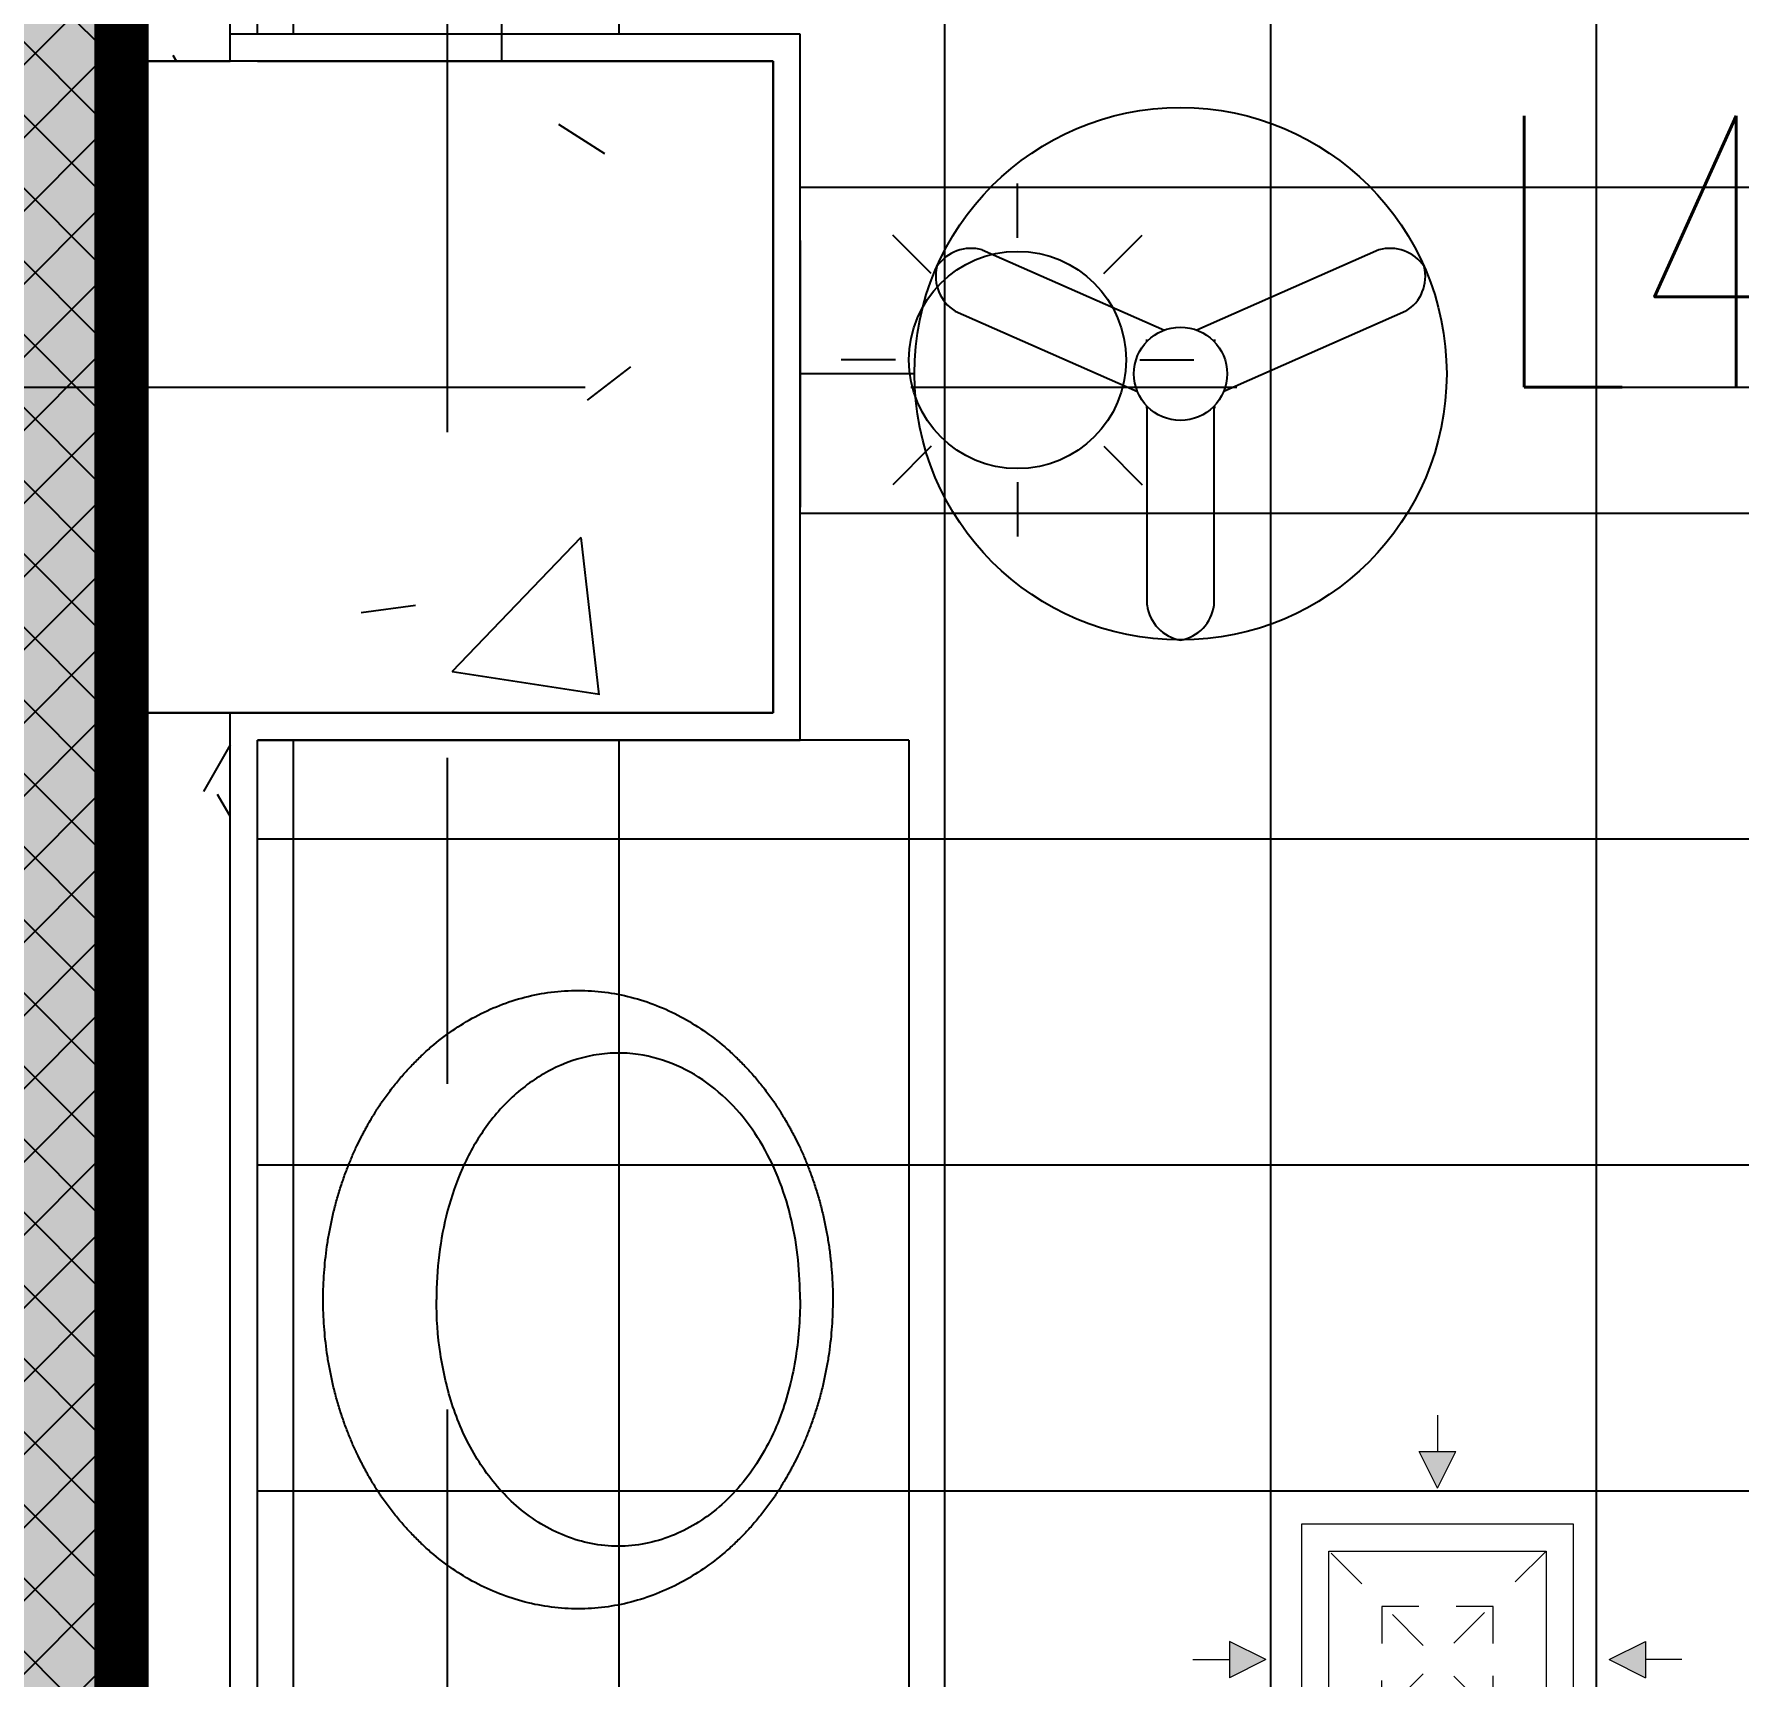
# Model space of a CAD drawing. Header units: millimetres. Extents: x -92759 to 184353, y -15225 to 86714.
# Drawn here: x -40714 to -39144, y 51154 to 52666 of the extents above; entities that cross this region are included whole.
import ezdxf

# ---------------------------------------------------------------- set-up
doc = ezdxf.new("R2010")
doc.units = ezdxf.units.MM
for name, pattern in [('Aligning Line', [3.2004, 1.6002, -1.6002]), ('HIDDEN', [0.375, 0.25, -0.125]), ('IDA - Grid Line', [2100, 1200, -300, 300, -300])]:
    doc.linetypes.add(name, pattern=pattern)
for name, color, linetype in [('0-1', 9, 'Continuous'), ('A-_DETA----_E-2', 9, 'Continuous'), ('A-_FLORPATT_H-1', 9, 'Continuous'), ('A-_WALL----_E', 8, 'Continuous'), ('A-_WALL----_H-1', 9, 'Continuous'), ('A-_WALLPRTN_E', 8, 'Continuous'), ('A-PATT-CONC', 8, 'Continuous'), ('E-_LITG _ CKT -DB', 1, 'HIDDEN'), ('E-legend', 1, 'Continuous'), ('HF', 7, 'Continuous'), ('M-ACMV_FCU', 5, 'Continuous'), ('S-_COLN----_E', 8, 'Continuous')]:
    doc.layers.add(name, color=color, linetype=linetype)
for name, color, linetype, true_color in [('A-_DETA----_E-6', 7, 'Continuous', 0x969696), ('A-_DETA----_ED-2', 1, 'Continuous', 0xff0000), ('E-_FIREALAM_E-1', 1, 'Continuous', 0xff0000), ('S-_ANOTGRID_E-1', 9, 'IDA - Grid Line', 0x808080)]:
    doc.layers.add(name, color=color, linetype=linetype, true_color=true_color)
doc.layers.add('HFI 9MM FPB', color=94, linetype='Continuous', lineweight=5)
doc.layers.add('M-ACMV_EAG', color=7, linetype='Continuous', lineweight=25, true_color=0x999900)
doc.styles.add('Simplex', font='simplex_.ttf', dxfattribs={"width": 0.7, "height": 450})

# ---------------------------------------------------------------- blocks, each defined once
blk = doc.blocks.new('IDA - Strobe Light - IDA - Strobe Light-8826107-BLK8_RHH_1ST STOREY PLAN')
at = {"layer": 'A-_DETA----_ED-2'}
for p, q in [((0, 312.5), (0, 362.5)), ((-79.5, 279.5), (-114.9, 314.9)), ((79.5, 279.5), (114.9, 314.9)), ((-112.5, 200), (-162.5, 200)), ((112.5, 200), (162.5, 200)), ((-79.5, 120.5), (-114.9, 85.1)), ((79.5, 120.5), (114.9, 85.1)), ((0, 87.5), (0, 37.5))]:
    blk.add_line(p, q, dxfattribs=at)
blk.add_circle((0, 200), 100, dxfattribs=at)
blk = doc.blocks.new('A$Cb2bf8f38')
at = {"layer": 'A-_FLORPATT_H-1'}
h = blk.add_hatch(dxfattribs=at)
h.set_pattern_fill('FP_5', color=256, style=0, pattern_type=2)
h.set_pattern_definition([(270, (4525, 18025), (300, 2e-14), []), (0, (4525, 18025), (0, 300), [])])
h.paths.add_polyline_path([(4825, 13225), (5782.3, 13225), (5782.3, 13228), (5785.5, 13228), (5787, 13263), (5787.6, 13262), (5789.6, 13264.1), (5790.2, 13264.5), (5788.2, 13268.3), (5787.4, 13269), (5789.5, 13274.2), (5791.4, 13275), (5796.2, 13277.6), (5796.5, 13278.9), (5796.2, 13282), (5793.2, 13283.4), (5798.3, 13285.4), (5800, 13283.4), (5801.6, 13278.9), (5810.9, 13285.4), (5817.3, 13288), (5818.3, 13286.9), (5825, 13289.5), (5825, 13290), (6058.2, 13290), (6064, 13339.2), (6074.6, 13341.1), (6227.5, 13342), (6331.4, 13340.8), (6336.4, 13338.1), (6338.2, 13332.5), (6341.8, 13290), (6860, 13290), (6860, 13491), (6656.6, 13492.6), (6652.1, 13492.3), (6650.6, 13491.9), (6634.6, 13492.6), (6629.8, 13490.8), (6628.4, 13491.9), (6619.8, 13490.8), (6365.3, 13492.6), (6332.7, 13501), (6313.9, 13508.8), (6291.4, 13521.5), (6274.5, 13534.2), (6258.7, 13549.2), (6244.5, 13566.4), (6232.4, 13585.2), (6222.8, 13604.9), (6215.8, 13625.2), (6212.1, 13640.8), (6209.8, 13653.7), (6209.1, 13684.3), (6212.1, 13710), (6218, 13732.9), (6225.4, 13751.9), (6235.9, 13771.7), (6248.5, 13789.8), (6263.2, 13806.3), (6277.8, 13819.3), (6294.5, 13831.3), (6313.9, 13842), (6332, 13849.5), (6354.7, 13856), (6378.9, 13859.6), (6467.2, 13859.8), (6643.3, 13858.2), (6643.3, 13857), (6670.1, 13858.5), (6860, 13859), (6861.5, 13950), (6862, 13950), (6862, 13957.7), (6862, 13959), (6866.6, 13964.3), (6883, 13985.4), (6885.6, 13985.5), (6887.1, 13986), (6892.3, 13988), (6893.3, 13986.9), (6900, 13989.5), (6900, 13990), (6947, 13990), (6947, 13992.7), (6950, 13992.7), (6950, 14018.2), (6942, 14018.2), (6942, 14034), (6892, 14034), (6892, 14050), (6098.3, 14051.6), (6091.5, 14054.6), (6087.7, 14059.6), (6087.3, 14062.2), (6089.6, 14070.2), (6089.6, 14071.5), (6089.2, 14073.4), (6093, 14077), (6096.9, 14078.9), (6102.8, 14079.8), (6148, 14080), (6892, 14080), (6892, 14096), (6942, 14096), (6942, 14111.8), (6950, 14111.8), (6950, 14125), (7175, 14125), (7175, 16075), (4825, 16075), (4825, 13351.6)])
h.paths.add_polyline_path([(5825, 13262), (5825, 13264.4), (5820.1, 13262.8)])
h.paths.add_polyline_path([(5835.6, 13225), (6049.3, 13225), (6052.8, 13228.5), (6055.4, 13260), (5825, 13260.5), (5825, 13262), (5819.3, 13260), (5814.5, 13254.4), (5814.5, 13250), (5815.1, 13228), (5817.7, 13228), (5817.7, 13225), (5825, 13225)])
h.paths.add_polyline_path([(6875, 13225), (6950, 13225), (6950, 13257.3), (6947, 13257.3), (6947, 13260), (6344.6, 13258.6), (6347.7, 13228), (6350.7, 13225), (6661.6, 13225)])
h.paths.add_polyline_path([(5813.2, 13259.6), (5814.6, 13260.5), (5813.2, 13260)])
h.paths.add_polyline_path([(5825, 13267.5), (5824.6, 13270.9), (5822.5, 13269)])
h.paths.add_polyline_path([(5788.2, 13274.2), (5789.6, 13280.7), (5790.2, 13277.4), (5788.6, 13274.9)])
h.paths.add_polyline_path([(5805.4, 13281.1), (5806.9, 13281.7), (5804.7, 13281.2)])
h.paths.add_polyline_path([(6888.7, 13288.7), (6947, 13290), (6947, 13292.7), (6950, 13292.7), (6950, 13491.2), (6890, 13490.6), (6888.7, 13288.7)])
h.paths.add_polyline_path([(6106.3, 13341), (6086.6, 13341.5), (6099, 13341.1)])
h.paths.add_polyline_path([(6950, 13491.2), (6950, 13491.7), (6938, 13491.7)])
h.paths.add_polyline_path([(6750, 13857.5), (6750, 13858.3), (6750, 13857.5)])
h.paths.add_polyline_path([(6900, 13962), (6900, 13964.4), (6895.1, 13962.8)])
h.paths.add_polyline_path([(6887.2, 13954.9), (6888, 13959.5), (6889.5, 13960.7), (6886.7, 13963.1), (6884.6, 13957.9), (6885.9, 13955.2), (6886.7, 13955)])
h.paths.add_polyline_path([(6888, 13950), (6886.6, 13953), (6887.2, 13950), (6888, 13950)])
h.paths.add_polyline_path([(6910.9, 13858.6), (6950, 13859.8), (6950, 13957.3), (6947, 13957.3), (6947, 13960), (6900, 13960.5), (6900, 13962), (6894.3, 13960), (6889.5, 13954.3), (6889.7, 13950), (6890, 13950), (6890.1, 13859), (6910.6, 13858.6)])
h.paths.add_polyline_path([(6879.3, 13950), (6882.5, 13950), (6880.5, 13953.3), (6878.9, 13950)])
h.paths.add_polyline_path([(6900, 13967.5), (6900, 13971.1), (6897.5, 13969)])
h.paths.add_polyline_path([(6881.9, 13980.8), (6880.7, 13982.1), (6881.6, 13980.9)])
h.paths.add_polyline_path([(6092.6, 14062.2), (6090.6, 14065), (6089.6, 14066.2), (6087.8, 14065), (6091.8, 14062.7)])
h.paths.add_polyline_path([(4675, 15025), (4675, 16075), (2425, 16075), (2425, 15025), (2550, 15025), (2550, 16025), (2600, 16025), (2600, 15025), (4329.4, 15025)])
h.paths.add_polyline_path([(4800, 16075), (4800, 16100), (4700, 16100), (4700, 16075)])
h.paths.add_polyline_path([(5884.2, 16225), (7175, 16225), (7175, 18475), (5375, 18475), (5375, 18625), (7175, 18625), (7175, 19475), (6975, 19475), (6975, 20125), (7175, 20125), (7175, 23125), (5375, 23125), (5375, 23275), (7175, 23275), (7175, 25225), (2425, 25225), (2425, 20125), (2925, 20125), (2925, 19475), (2425, 19475), (2425, 17725), (3750, 17725), (3750, 17575), (2425, 17575), (2425, 16402), (3461, 16402), (3461, 16357), (2425, 16357), (2425, 16225), (5400, 16225)])
at = {"layer": 'A-_WALL----_H-1'}
h = blk.add_hatch(dxfattribs=at)
h.set_pattern_fill('FP_1', color=256, style=0, pattern_type=2)
h.set_pattern_definition([(0, (-11870.95, 40538.29), (609.6, 152.4), [50.292, -406.908, 50.292, -406.908, -2438.4]), (0, (-11870.95, 40538.29), (609.6, 152.4), [-914.4, 50.292, -864.108, 50.292, -406.908, -1066.8]), (0, (-11870.95, 40538.29), (609.6, 152.4), [-2286, 50.292, -254.508, 50.292, -711.708]), (120, (-11642.35, 40614.49), (-436.7823, 451.7291), [50.292, -406.908, 50.292, -406.908, -2438.4]), (120, (-11642.35, 40614.49), (-436.7823, 451.7291), [-914.4, 50.292, -864.108, 50.292, -406.908, -1066.8]), (120, (-11642.35, 40614.49), (-436.7823, 451.7291), [-2286, 50.292, -254.508, 50.292, -711.708]), (240, (-11566.15, 40919.29), (-172.8177, -604.1291), [50.292, -406.908, 50.292, -406.908, -2438.4]), (240, (-11566.15, 40919.29), (-172.8177, -604.1291), [-914.4, 50.292, -864.108, 50.292, -406.908, -1066.8]), (240, (-11566.15, 40919.29), (-172.8177, -604.1291), [-2286, 50.292, -254.508, 50.292, -711.708])])
h.paths.add_polyline_path([(2300, 15000), (2400, 15000), (2400, 16325), (2300, 16325), (2300, 15025)])
h.paths.add_polyline_path([(2300, 17425), (2400, 17425), (2400, 19500), (2300, 19500), (2300, 18514.6)])
h.paths.add_polyline_path([(2400, 20100), (2400, 25250), (2300, 25250), (2300, 20100)])
at = {"layer": 'S-_COLN----_E'}
h = blk.add_hatch(dxfattribs=at)
h.set_pattern_fill('FP_4', color=256, style=0, pattern_type=2)
h.set_pattern_definition([(50, (-11870.95, 40538.3), (1093.104, -95.634), [114.3, -1257.3]), (355, (-11871, 40538.3), (-211.457, 1146.34), [91.44, -1005.84]), (100.451, (-11779.9, 40530.3), (881.656, 1050.7), [97.14, -1068.54]), (46.184, (-11871, 40843.1), (1626.475, -252.26), [171.45, -1885.95]), (96.636, (-11735.4, 40822), (1424.42, 1484.57), [145.71, -1602.81]), (351.184, (-11871, 40843.1), (1424.43, 1484.55), [137.16, -1508.76]), (21, (-11718.55, 40766.9), (909.686, -613.59), [114.3, -1257.3]), (326, (-11718.6, 40766.9), (370.81, 1105.13), [91.44, -1005.84]), (71.451, (-11642.7, 40715.8), (1280.503, 491.53), [97.14, -1068.54]), (37.5, (-11870.95, 40538.3), (18.5313, 507.33), [50.292, -943.356, 50.292, -970.788, -1009.65]), (37.5, (-11870.95, 40538.3), (18.5313, 507.33), [-2014.728, 50.292, -959.358]), (7.5, (-11870.95, 40538.3), (400.918, 601.084), [50.292, -531.876, 50.292, -920.496, -384.81]), (7.5, (-11870.95, 40538.3), (400.918, 601.084), [-1552.956, 50.292, -334.518]), (327.5, (-12210.8, 40538.3), (813.545, -34.374), [50.292, -330.708, 50.292, -1138.428, -1577.34]), (327.5, (-12210.8, 40538.3), (813.545, -34.374), [-1569.72, 50.292, -1527.048]), (317.5, (-12363.2, 40538.3), (888.775, 152.56), [50.292, -445.008, 50.292, -739.14, -1120.14]), (317.5, (-12363.2, 40538.3), (888.775, 152.56), [-1284.73, 50.29, -1069.85])])
h.paths.add_polyline_path([(2900, 19500), (2900, 20100), (2300, 20100), (2300, 19500), (2425, 19500)])
at = {"layer": 'A-_DETA----_E-2'}
for p, q in [((2650, 20100), (2650, 25100)), ((3025, 19475), (2425, 19475)), ((3025, 19475), (2425, 19475)), ((3025, 19475), (2425, 19475)), ((3025, 19475), (3025, 17725)), ((3025, 19475), (3025, 17725)), ((3025, 19475), (3025, 17725))]:
    blk.add_line(p, q, dxfattribs=at)
for points, knots in [([(2720.3, 18675.2), (2703.9, 18675.2), (2679.2, 18678.4), (2647.8, 18688.6), (2625.4, 18698.9), (2604.4, 18711.8), (2588.1, 18724.3), (2575.9, 18735.3), (2567.2, 18744), (2558.9, 18753.1), (2552.3, 18760.9), (2547.3, 18767.5), (2543.6, 18772.5), (2540.6, 18776.7), (2538.3, 18780), (2536.7, 18782.6), (2535.1, 18784.9), (2533.3, 18787.8), (2531.2, 18791.2), (2528.9, 18795), (2526.8, 18798.7), (2525, 18801.9), (2523, 18805.6), (2520.3, 18810.9), (2516.6, 18818.3), (2512.9, 18826.4), (2510.1, 18833.3), (2508, 18838.5), (2505.9, 18843.9), (2503.2, 18851.6), (2499.9, 18861.7), (2496.3, 18874.3), (2493.4, 18886.8), (2491, 18898.8), (2488.4, 18915), (2486.2, 18935.2), (2485.3, 18959.9), (2486.2, 18984.5), (2488.4, 19004.7), (2491, 19020.9), (2493.4, 19033), (2496.3, 19045.4), (2499.9, 19058), (2503.2, 19068.1), (2505.9, 19075.8), (2508, 19081.2), (2510.1, 19086.4), (2512.9, 19093.3), (2516.6, 19101.5), (2520.3, 19108.9), (2523, 19114.1), (2525, 19117.8), (2526.8, 19121), (2528.9, 19124.7), (2531.2, 19128.5), (2533.3, 19131.9), (2535.1, 19134.8), (2536.7, 19137.2), (2538.3, 19139.7), (2540.6, 19143), (2543.6, 19147.2), (2547.3, 19152.3), (2552.3, 19158.8), (2558.9, 19166.6), (2567.2, 19175.7), (2575.9, 19184.4), (2588.1, 19195.4), (2604.4, 19207.9), (2625.4, 19220.8), (2647.8, 19231.2), (2671.3, 19238.8), (2695.6, 19243.5), (2712.1, 19244.5), (2720.3, 19244.5)], [-1, -1, -1, -1, -0.925926, -0.888889, -0.851852, -0.814815, -0.777778, -0.759259, -0.740741, -0.722222, -0.703704, -0.694444, -0.685185, -0.675926, -0.671296, -0.666667, -0.662037, -0.657407, -0.648148, -0.638889, -0.634259, -0.62963, -0.625, -0.62037, -0.611111, -0.601852, -0.597222, -0.592593, -0.587963, -0.583333, -0.574074, -0.564815, -0.555556, -0.546296, -0.537037, -0.518519, -0.5, -0.481481, -0.462963, -0.453704, -0.444444, -0.435185, -0.425926, -0.416667, -0.412037, -0.407407, -0.402778, -0.398148, -0.388889, -0.37963, -0.375, -0.37037, -0.365741, -0.361111, -0.351852, -0.342593, -0.337963, -0.333333, -0.328704, -0.324074, -0.314815, -0.305556, -0.296296, -0.277778, -0.259259, -0.240741, -0.222222, -0.185185, -0.148148, -0.111111, -0.074074, -0.037037, 0, 0, 0, 0]), ([(2720.3, 18675.2), (2703.9, 18675.2), (2679.2, 18678.4), (2647.8, 18688.6), (2625.4, 18698.9), (2604.4, 18711.8), (2588.1, 18724.3), (2575.9, 18735.3), (2567.2, 18744), (2558.9, 18753.1), (2552.3, 18760.9), (2547.3, 18767.5), (2543.6, 18772.5), (2540.6, 18776.7), (2538.3, 18780), (2536.7, 18782.6), (2535.1, 18784.9), (2533.3, 18787.8), (2531.2, 18791.2), (2528.9, 18795), (2526.8, 18798.7), (2525, 18801.9), (2523, 18805.6), (2520.3, 18810.9), (2516.6, 18818.3), (2512.9, 18826.4), (2510.1, 18833.3), (2508, 18838.5), (2505.9, 18843.9), (2503.2, 18851.6), (2499.9, 18861.7), (2496.3, 18874.3), (2493.4, 18886.8), (2491, 18898.8), (2488.4, 18915), (2486.2, 18935.2), (2485.3, 18959.9), (2486.2, 18984.5), (2488.4, 19004.7), (2491, 19020.9), (2493.4, 19033), (2496.3, 19045.4), (2499.9, 19058), (2503.2, 19068.1), (2505.9, 19075.8), (2508, 19081.2), (2510.1, 19086.4), (2512.9, 19093.3), (2516.6, 19101.5), (2520.3, 19108.9), (2523, 19114.1), (2525, 19117.8), (2526.8, 19121), (2528.9, 19124.7), (2531.2, 19128.5), (2533.3, 19131.9), (2535.1, 19134.8), (2536.7, 19137.2), (2538.3, 19139.7), (2540.6, 19143), (2543.6, 19147.2), (2547.3, 19152.3), (2552.3, 19158.8), (2558.9, 19166.6), (2567.2, 19175.7), (2575.9, 19184.4), (2588.1, 19195.4), (2604.4, 19207.9), (2625.4, 19220.8), (2647.8, 19231.2), (2671.3, 19238.8), (2695.6, 19243.5), (2712.1, 19244.5), (2720.3, 19244.5)], [-1, -1, -1, -1, -0.925926, -0.888889, -0.851852, -0.814815, -0.777778, -0.759259, -0.740741, -0.722222, -0.703704, -0.694444, -0.685185, -0.675926, -0.671296, -0.666667, -0.662037, -0.657407, -0.648148, -0.638889, -0.634259, -0.62963, -0.625, -0.62037, -0.611111, -0.601852, -0.597222, -0.592593, -0.587963, -0.583333, -0.574074, -0.564815, -0.555556, -0.546296, -0.537037, -0.518519, -0.5, -0.481481, -0.462963, -0.453704, -0.444444, -0.435185, -0.425926, -0.416667, -0.412037, -0.407407, -0.402778, -0.398148, -0.388889, -0.37963, -0.375, -0.37037, -0.365741, -0.361111, -0.351852, -0.342593, -0.337963, -0.333333, -0.328704, -0.324074, -0.314815, -0.305556, -0.296296, -0.277778, -0.259259, -0.240741, -0.222222, -0.185185, -0.148148, -0.111111, -0.074074, -0.037037, 0, 0, 0, 0]), ([(2720.3, 18675.2), (2703.9, 18675.2), (2679.2, 18678.4), (2647.8, 18688.6), (2625.4, 18698.9), (2604.4, 18711.8), (2588.1, 18724.3), (2575.9, 18735.3), (2567.2, 18744), (2558.9, 18753.1), (2552.3, 18760.9), (2547.3, 18767.5), (2543.6, 18772.5), (2540.6, 18776.7), (2538.3, 18780), (2536.7, 18782.6), (2535.1, 18784.9), (2533.3, 18787.8), (2531.2, 18791.2), (2528.9, 18795), (2526.8, 18798.7), (2525, 18801.9), (2523, 18805.6), (2520.3, 18810.9), (2516.6, 18818.3), (2512.9, 18826.4), (2510.1, 18833.3), (2508, 18838.5), (2505.9, 18843.9), (2503.2, 18851.6), (2499.9, 18861.7), (2496.3, 18874.3), (2493.4, 18886.8), (2491, 18898.8), (2488.4, 18915), (2486.2, 18935.2), (2485.3, 18959.9), (2486.2, 18984.5), (2488.4, 19004.7), (2491, 19020.9), (2493.4, 19033), (2496.3, 19045.4), (2499.9, 19058), (2503.2, 19068.1), (2505.9, 19075.8), (2508, 19081.2), (2510.1, 19086.4), (2512.9, 19093.3), (2516.6, 19101.5), (2520.3, 19108.9), (2523, 19114.1), (2525, 19117.8), (2526.8, 19121), (2528.9, 19124.7), (2531.2, 19128.5), (2533.3, 19131.9), (2535.1, 19134.8), (2536.7, 19137.2), (2538.3, 19139.7), (2540.6, 19143), (2543.6, 19147.2), (2547.3, 19152.3), (2552.3, 19158.8), (2558.9, 19166.6), (2567.2, 19175.7), (2575.9, 19184.4), (2588.1, 19195.4), (2604.4, 19207.9), (2625.4, 19220.8), (2647.8, 19231.2), (2671.3, 19238.8), (2695.6, 19243.5), (2712.1, 19244.5), (2720.3, 19244.5)], [-1, -1, -1, -1, -0.925926, -0.888889, -0.851852, -0.814815, -0.777778, -0.759259, -0.740741, -0.722222, -0.703704, -0.694444, -0.685185, -0.675926, -0.671296, -0.666667, -0.662037, -0.657407, -0.648148, -0.638889, -0.634259, -0.62963, -0.625, -0.62037, -0.611111, -0.601852, -0.597222, -0.592593, -0.587963, -0.583333, -0.574074, -0.564815, -0.555556, -0.546296, -0.537037, -0.518519, -0.5, -0.481481, -0.462963, -0.453704, -0.444444, -0.435185, -0.425926, -0.416667, -0.412037, -0.407407, -0.402778, -0.398148, -0.388889, -0.37963, -0.375, -0.37037, -0.365741, -0.361111, -0.351852, -0.342593, -0.337963, -0.333333, -0.328704, -0.324074, -0.314815, -0.305556, -0.296296, -0.277778, -0.259259, -0.240741, -0.222222, -0.185185, -0.148148, -0.111111, -0.074074, -0.037037, 0, 0, 0, 0]), ([(2720.3, 19244.5), (2728.5, 19244.5), (2744.9, 19243.5), (2769.2, 19238.8), (2792.7, 19231.2), (2815.1, 19220.8), (2836.1, 19207.9), (2852.4, 19195.4), (2864.6, 19184.4), (2873.3, 19175.7), (2881.7, 19166.7), (2888.2, 19158.8), (2893.2, 19152.3), (2896.9, 19147.2), (2899.9, 19143), (2902.2, 19139.7), (2903.8, 19137.2), (2905.4, 19134.8), (2907.2, 19131.9), (2909.3, 19128.5), (2911.6, 19124.7), (2913.7, 19121), (2915.5, 19117.8), (2917.5, 19114.2), (2920.2, 19108.9), (2923.9, 19101.5), (2927.6, 19093.3), (2930.5, 19086.5), (2932.5, 19081.2), (2934.6, 19075.8), (2937.3, 19068.1), (2940.6, 19058), (2944.2, 19045.4), (2947.1, 19033), (2949.5, 19020.9), (2951.5, 19008.8), (2953, 18996.7), (2954.5, 18980.4), (2955.2, 18959.9), (2954.3, 18935.2), (2952.2, 18915), (2949.5, 18898.8), (2947.5, 18888.8), (2945.7, 18880.6), (2943.6, 18872.2), (2940.6, 18861.7), (2937.3, 18851.6), (2934.6, 18843.9), (2932.5, 18838.5), (2930.5, 18833.3), (2927.6, 18826.4), (2923.9, 18818.3), (2920.2, 18810.9), (2917.5, 18805.6), (2915.5, 18801.9), (2913.7, 18798.7), (2911.6, 18795), (2909.3, 18791.2), (2907.2, 18787.8), (2905.4, 18784.9), (2903.8, 18782.6), (2902.2, 18780), (2899.9, 18776.7), (2896.9, 18772.5), (2893.2, 18767.5), (2888.2, 18760.9), (2881.7, 18753.1), (2873.4, 18744), (2864.6, 18735.3), (2852.4, 18724.3), (2836.1, 18711.8), (2815.1, 18698.9), (2792.7, 18688.6), (2769.2, 18680.9), (2744.9, 18676.2), (2728.5, 18675.2), (2720.3, 18675.2)], [-1, -1, -1, -1, -0.962963, -0.925926, -0.888889, -0.851852, -0.814815, -0.777778, -0.759259, -0.740741, -0.722222, -0.703704, -0.694444, -0.685185, -0.675926, -0.671296, -0.666667, -0.662037, -0.657407, -0.648148, -0.638889, -0.634259, -0.62963, -0.625, -0.62037, -0.611111, -0.601852, -0.597222, -0.592593, -0.587963, -0.583333, -0.574074, -0.564815, -0.555556, -0.546296, -0.537037, -0.527778, -0.518519, -0.5, -0.481481, -0.462963, -0.453704, -0.444444, -0.439815, -0.435185, -0.425926, -0.416667, -0.412037, -0.407407, -0.402778, -0.398148, -0.388889, -0.37963, -0.375, -0.37037, -0.365741, -0.361111, -0.351852, -0.342593, -0.337963, -0.333333, -0.328704, -0.324074, -0.314815, -0.305556, -0.296296, -0.277778, -0.259259, -0.240741, -0.222222, -0.185185, -0.148148, -0.111111, -0.074074, -0.037037, 0, 0, 0, 0]), ([(2720.3, 19244.5), (2728.5, 19244.5), (2744.9, 19243.5), (2769.2, 19238.8), (2792.7, 19231.2), (2815.1, 19220.8), (2836.1, 19207.9), (2852.4, 19195.4), (2864.6, 19184.4), (2873.3, 19175.7), (2881.7, 19166.7), (2888.2, 19158.8), (2893.2, 19152.3), (2896.9, 19147.2), (2899.9, 19143), (2902.2, 19139.7), (2903.8, 19137.2), (2905.4, 19134.8), (2907.2, 19131.9), (2909.3, 19128.5), (2911.6, 19124.7), (2913.7, 19121), (2915.5, 19117.8), (2917.5, 19114.2), (2920.2, 19108.9), (2923.9, 19101.5), (2927.6, 19093.3), (2930.5, 19086.5), (2932.5, 19081.2), (2934.6, 19075.8), (2937.3, 19068.1), (2940.6, 19058), (2944.2, 19045.4), (2947.1, 19033), (2949.5, 19020.9), (2951.5, 19008.8), (2953, 18996.7), (2954.5, 18980.4), (2955.2, 18959.9), (2954.3, 18935.2), (2952.2, 18915), (2949.5, 18898.8), (2947.5, 18888.8), (2945.7, 18880.6), (2943.6, 18872.2), (2940.6, 18861.7), (2937.3, 18851.6), (2934.6, 18843.9), (2932.5, 18838.5), (2930.5, 18833.3), (2927.6, 18826.4), (2923.9, 18818.3), (2920.2, 18810.9), (2917.5, 18805.6), (2915.5, 18801.9), (2913.7, 18798.7), (2911.6, 18795), (2909.3, 18791.2), (2907.2, 18787.8), (2905.4, 18784.9), (2903.8, 18782.6), (2902.2, 18780), (2899.9, 18776.7), (2896.9, 18772.5), (2893.2, 18767.5), (2888.2, 18760.9), (2881.7, 18753.1), (2873.4, 18744), (2864.6, 18735.3), (2852.4, 18724.3), (2836.1, 18711.8), (2815.1, 18698.9), (2792.7, 18688.6), (2769.2, 18680.9), (2744.9, 18676.2), (2728.5, 18675.2), (2720.3, 18675.2)], [-1, -1, -1, -1, -0.962963, -0.925926, -0.888889, -0.851852, -0.814815, -0.777778, -0.759259, -0.740741, -0.722222, -0.703704, -0.694444, -0.685185, -0.675926, -0.671296, -0.666667, -0.662037, -0.657407, -0.648148, -0.638889, -0.634259, -0.62963, -0.625, -0.62037, -0.611111, -0.601852, -0.597222, -0.592593, -0.587963, -0.583333, -0.574074, -0.564815, -0.555556, -0.546296, -0.537037, -0.527778, -0.518519, -0.5, -0.481481, -0.462963, -0.453704, -0.444444, -0.439815, -0.435185, -0.425926, -0.416667, -0.412037, -0.407407, -0.402778, -0.398148, -0.388889, -0.37963, -0.375, -0.37037, -0.365741, -0.361111, -0.351852, -0.342593, -0.337963, -0.333333, -0.328704, -0.324074, -0.314815, -0.305556, -0.296296, -0.277778, -0.259259, -0.240741, -0.222222, -0.185185, -0.148148, -0.111111, -0.074074, -0.037037, 0, 0, 0, 0]), ([(2720.3, 19244.5), (2728.5, 19244.5), (2744.9, 19243.5), (2769.2, 19238.8), (2792.7, 19231.2), (2815.1, 19220.8), (2836.1, 19207.9), (2852.4, 19195.4), (2864.6, 19184.4), (2873.3, 19175.7), (2881.7, 19166.7), (2888.2, 19158.8), (2893.2, 19152.3), (2896.9, 19147.2), (2899.9, 19143), (2902.2, 19139.7), (2903.8, 19137.2), (2905.4, 19134.8), (2907.2, 19131.9), (2909.3, 19128.5), (2911.6, 19124.7), (2913.7, 19121), (2915.5, 19117.8), (2917.5, 19114.2), (2920.2, 19108.9), (2923.9, 19101.5), (2927.6, 19093.3), (2930.5, 19086.5), (2932.5, 19081.2), (2934.6, 19075.8), (2937.3, 19068.1), (2940.6, 19058), (2944.2, 19045.4), (2947.1, 19033), (2949.5, 19020.9), (2951.5, 19008.8), (2953, 18996.7), (2954.5, 18980.4), (2955.2, 18959.9), (2954.3, 18935.2), (2952.2, 18915), (2949.5, 18898.8), (2947.5, 18888.8), (2945.7, 18880.6), (2943.6, 18872.2), (2940.6, 18861.7), (2937.3, 18851.6), (2934.6, 18843.9), (2932.5, 18838.5), (2930.5, 18833.3), (2927.6, 18826.4), (2923.9, 18818.3), (2920.2, 18810.9), (2917.5, 18805.6), (2915.5, 18801.9), (2913.7, 18798.7), (2911.6, 18795), (2909.3, 18791.2), (2907.2, 18787.8), (2905.4, 18784.9), (2903.8, 18782.6), (2902.2, 18780), (2899.9, 18776.7), (2896.9, 18772.5), (2893.2, 18767.5), (2888.2, 18760.9), (2881.7, 18753.1), (2873.4, 18744), (2864.6, 18735.3), (2852.4, 18724.3), (2836.1, 18711.8), (2815.1, 18698.9), (2792.7, 18688.6), (2769.2, 18680.9), (2744.9, 18676.2), (2728.5, 18675.2), (2720.3, 18675.2)], [-1, -1, -1, -1, -0.962963, -0.925926, -0.888889, -0.851852, -0.814815, -0.777778, -0.759259, -0.740741, -0.722222, -0.703704, -0.694444, -0.685185, -0.675926, -0.671296, -0.666667, -0.662037, -0.657407, -0.648148, -0.638889, -0.634259, -0.62963, -0.625, -0.62037, -0.611111, -0.601852, -0.597222, -0.592593, -0.587963, -0.583333, -0.574074, -0.564815, -0.555556, -0.546296, -0.537037, -0.527778, -0.518519, -0.5, -0.481481, -0.462963, -0.453704, -0.444444, -0.439815, -0.435185, -0.425926, -0.416667, -0.412037, -0.407407, -0.402778, -0.398148, -0.388889, -0.37963, -0.375, -0.37037, -0.365741, -0.361111, -0.351852, -0.342593, -0.337963, -0.333333, -0.328704, -0.324074, -0.314815, -0.305556, -0.296296, -0.277778, -0.259259, -0.240741, -0.222222, -0.185185, -0.148148, -0.111111, -0.074074, -0.037037, 0, 0, 0, 0]), ([(2924.8, 18959.9), (2924.8, 18972.1), (2923.6, 18996.7), (2917.6, 19033.1), (2907.1, 19068.5), (2891.4, 19101.9), (2870.2, 19132.2), (2843.5, 19157.8), (2811.7, 19176.9), (2781.2, 19185.8), (2755.1, 19187.5), (2727.5, 19184.7), (2694.6, 19173.2), (2660.4, 19149.2), (2633, 19117.7), (2612.8, 19081.4), (2599.2, 19042.1), (2591.6, 19001.3), (2589.9, 18973.7), (2589.9, 18959.9)], [0, 0, 0, 0, 0.058824, 0.117647, 0.176471, 0.235294, 0.294118, 0.352941, 0.411765, 0.470588, 0.503676, 0.536765, 0.602941, 0.669118, 0.735294, 0.801471, 0.867647, 0.933824, 1, 1, 1, 1]), ([(2924.8, 18959.9), (2924.8, 18972.1), (2923.6, 18996.7), (2917.6, 19033.1), (2907.1, 19068.5), (2891.4, 19101.9), (2870.2, 19132.2), (2843.5, 19157.8), (2811.7, 19176.9), (2781.2, 19185.8), (2755.1, 19187.5), (2727.5, 19184.7), (2694.6, 19173.2), (2660.4, 19149.2), (2633, 19117.7), (2612.8, 19081.4), (2599.2, 19042.1), (2591.6, 19001.3), (2589.9, 18973.7), (2589.9, 18959.9)], [0, 0, 0, 0, 0.058824, 0.117647, 0.176471, 0.235294, 0.294118, 0.352941, 0.411765, 0.470588, 0.503676, 0.536765, 0.602941, 0.669118, 0.735294, 0.801471, 0.867647, 0.933824, 1, 1, 1, 1]), ([(2924.8, 18959.9), (2924.8, 18972.1), (2923.6, 18996.7), (2917.6, 19033.1), (2907.1, 19068.5), (2891.4, 19101.9), (2870.2, 19132.2), (2843.5, 19157.8), (2811.7, 19176.9), (2781.2, 19185.8), (2755.1, 19187.5), (2727.5, 19184.7), (2694.6, 19173.2), (2660.4, 19149.2), (2633, 19117.7), (2612.8, 19081.4), (2599.2, 19042.1), (2591.6, 19001.3), (2589.9, 18973.7), (2589.9, 18959.9)], [0, 0, 0, 0, 0.058824, 0.117647, 0.176471, 0.235294, 0.294118, 0.352941, 0.411765, 0.470588, 0.503676, 0.536765, 0.602941, 0.669118, 0.735294, 0.801471, 0.867647, 0.933824, 1, 1, 1, 1]), ([(2924.8, 18959.9), (2924.8, 18941.1), (2921.9, 18903.5), (2907.5, 18848.8), (2880.9, 18798.6), (2842.6, 18759.2), (2802.9, 18739.1), (2770, 18732.6), (2744.8, 18732.6), (2720.1, 18737.5), (2689, 18749.9), (2654.9, 18774.8), (2624.1, 18814.8), (2603.6, 18860.8), (2592.3, 18909.8), (2589.9, 18943.2), (2589.9, 18959.9)], [-1, -1, -1, -1, -0.91, -0.82, -0.73, -0.64, -0.56, -0.52, -0.48, -0.44, -0.4, -0.32, -0.24, -0.16, -0.08, 0, 0, 0, 0]), ([(2924.8, 18959.9), (2924.8, 18941.1), (2921.9, 18903.5), (2907.5, 18848.8), (2880.9, 18798.6), (2842.6, 18759.2), (2802.9, 18739.1), (2770, 18732.6), (2744.8, 18732.6), (2720.1, 18737.5), (2689, 18749.9), (2654.9, 18774.8), (2624.1, 18814.8), (2603.6, 18860.8), (2592.3, 18909.8), (2589.9, 18943.2), (2589.9, 18959.9)], [-1, -1, -1, -1, -0.91, -0.82, -0.73, -0.64, -0.56, -0.52, -0.48, -0.44, -0.4, -0.32, -0.24, -0.16, -0.08, 0, 0, 0, 0]), ([(2924.8, 18959.9), (2924.8, 18941.1), (2921.9, 18903.5), (2907.5, 18848.8), (2880.9, 18798.6), (2842.6, 18759.2), (2802.9, 18739.1), (2770, 18732.6), (2744.8, 18732.6), (2720.1, 18737.5), (2689, 18749.9), (2654.9, 18774.8), (2624.1, 18814.8), (2603.6, 18860.8), (2592.3, 18909.8), (2589.9, 18943.2), (2589.9, 18959.9)], [-1, -1, -1, -1, -0.91, -0.82, -0.73, -0.64, -0.56, -0.52, -0.48, -0.44, -0.4, -0.32, -0.24, -0.16, -0.08, 0, 0, 0, 0])]:
    blk.add_open_spline(points, degree=3, knots=knots, dxfattribs=at)
at = {"layer": 'A-_DETA----_E-6'}
for q in [(2425, 19475), (3025, 17725)]:
    blk.add_line((3025, 19475), q, dxfattribs=at)
for points, knots in [([(2720.3, 18675.2), (2703.9, 18675.2), (2679.2, 18678.4), (2647.8, 18688.6), (2625.4, 18698.9), (2604.4, 18711.8), (2588.1, 18724.3), (2575.9, 18735.3), (2567.2, 18744), (2558.9, 18753.1), (2552.3, 18760.9), (2547.3, 18767.5), (2543.6, 18772.5), (2540.6, 18776.7), (2538.3, 18780), (2536.7, 18782.6), (2535.1, 18784.9), (2533.3, 18787.8), (2531.2, 18791.2), (2528.9, 18795), (2526.8, 18798.7), (2525, 18801.9), (2523, 18805.6), (2520.3, 18810.9), (2516.6, 18818.3), (2512.9, 18826.4), (2510.1, 18833.3), (2508, 18838.5), (2505.9, 18843.9), (2503.2, 18851.6), (2499.9, 18861.7), (2496.3, 18874.3), (2493.4, 18886.8), (2491, 18898.8), (2488.4, 18915), (2486.2, 18935.2), (2485.3, 18959.9), (2486.2, 18984.5), (2488.4, 19004.7), (2491, 19020.9), (2493.4, 19033), (2496.3, 19045.4), (2499.9, 19058), (2503.2, 19068.1), (2505.9, 19075.8), (2508, 19081.2), (2510.1, 19086.4), (2512.9, 19093.3), (2516.6, 19101.5), (2520.3, 19108.9), (2523, 19114.1), (2525, 19117.8), (2526.8, 19121), (2528.9, 19124.7), (2531.2, 19128.5), (2533.3, 19131.9), (2535.1, 19134.8), (2536.7, 19137.2), (2538.3, 19139.7), (2540.6, 19143), (2543.6, 19147.2), (2547.3, 19152.3), (2552.3, 19158.8), (2558.9, 19166.6), (2567.2, 19175.7), (2575.9, 19184.4), (2588.1, 19195.4), (2604.4, 19207.9), (2625.4, 19220.8), (2647.8, 19231.2), (2671.3, 19238.8), (2695.6, 19243.5), (2712.1, 19244.5), (2720.3, 19244.5)], [-1, -1, -1, -1, -0.925926, -0.888889, -0.851852, -0.814815, -0.777778, -0.759259, -0.740741, -0.722222, -0.703704, -0.694444, -0.685185, -0.675926, -0.671296, -0.666667, -0.662037, -0.657407, -0.648148, -0.638889, -0.634259, -0.62963, -0.625, -0.62037, -0.611111, -0.601852, -0.597222, -0.592593, -0.587963, -0.583333, -0.574074, -0.564815, -0.555556, -0.546296, -0.537037, -0.518519, -0.5, -0.481481, -0.462963, -0.453704, -0.444444, -0.435185, -0.425926, -0.416667, -0.412037, -0.407407, -0.402778, -0.398148, -0.388889, -0.37963, -0.375, -0.37037, -0.365741, -0.361111, -0.351852, -0.342593, -0.337963, -0.333333, -0.328704, -0.324074, -0.314815, -0.305556, -0.296296, -0.277778, -0.259259, -0.240741, -0.222222, -0.185185, -0.148148, -0.111111, -0.074074, -0.037037, 0, 0, 0, 0]), ([(2720.3, 19244.5), (2728.5, 19244.5), (2744.9, 19243.5), (2769.2, 19238.8), (2792.7, 19231.2), (2815.1, 19220.8), (2836.1, 19207.9), (2852.4, 19195.4), (2864.6, 19184.4), (2873.3, 19175.7), (2881.7, 19166.7), (2888.2, 19158.8), (2893.2, 19152.3), (2896.9, 19147.2), (2899.9, 19143), (2902.2, 19139.7), (2903.8, 19137.2), (2905.4, 19134.8), (2907.2, 19131.9), (2909.3, 19128.5), (2911.6, 19124.7), (2913.7, 19121), (2915.5, 19117.8), (2917.5, 19114.2), (2920.2, 19108.9), (2923.9, 19101.5), (2927.6, 19093.3), (2930.5, 19086.5), (2932.5, 19081.2), (2934.6, 19075.8), (2937.3, 19068.1), (2940.6, 19058), (2944.2, 19045.4), (2947.1, 19033), (2949.5, 19020.9), (2951.5, 19008.8), (2953, 18996.7), (2954.5, 18980.4), (2955.2, 18959.9), (2954.3, 18935.2), (2952.2, 18915), (2949.5, 18898.8), (2947.5, 18888.8), (2945.7, 18880.6), (2943.6, 18872.2), (2940.6, 18861.7), (2937.3, 18851.6), (2934.6, 18843.9), (2932.5, 18838.5), (2930.5, 18833.3), (2927.6, 18826.4), (2923.9, 18818.3), (2920.2, 18810.9), (2917.5, 18805.6), (2915.5, 18801.9), (2913.7, 18798.7), (2911.6, 18795), (2909.3, 18791.2), (2907.2, 18787.8), (2905.4, 18784.9), (2903.8, 18782.6), (2902.2, 18780), (2899.9, 18776.7), (2896.9, 18772.5), (2893.2, 18767.5), (2888.2, 18760.9), (2881.7, 18753.1), (2873.4, 18744), (2864.6, 18735.3), (2852.4, 18724.3), (2836.1, 18711.8), (2815.1, 18698.9), (2792.7, 18688.6), (2769.2, 18680.9), (2744.9, 18676.2), (2728.5, 18675.2), (2720.3, 18675.2)], [-1, -1, -1, -1, -0.962963, -0.925926, -0.888889, -0.851852, -0.814815, -0.777778, -0.759259, -0.740741, -0.722222, -0.703704, -0.694444, -0.685185, -0.675926, -0.671296, -0.666667, -0.662037, -0.657407, -0.648148, -0.638889, -0.634259, -0.62963, -0.625, -0.62037, -0.611111, -0.601852, -0.597222, -0.592593, -0.587963, -0.583333, -0.574074, -0.564815, -0.555556, -0.546296, -0.537037, -0.527778, -0.518519, -0.5, -0.481481, -0.462963, -0.453704, -0.444444, -0.439815, -0.435185, -0.425926, -0.416667, -0.412037, -0.407407, -0.402778, -0.398148, -0.388889, -0.37963, -0.375, -0.37037, -0.365741, -0.361111, -0.351852, -0.342593, -0.337963, -0.333333, -0.328704, -0.324074, -0.314815, -0.305556, -0.296296, -0.277778, -0.259259, -0.240741, -0.222222, -0.185185, -0.148148, -0.111111, -0.074074, -0.037037, 0, 0, 0, 0]), ([(2924.8, 18959.9), (2924.8, 18972.1), (2923.6, 18996.7), (2917.6, 19033.1), (2907.1, 19068.5), (2891.4, 19101.9), (2870.2, 19132.2), (2843.5, 19157.8), (2811.7, 19176.9), (2781.2, 19185.8), (2755.1, 19187.5), (2727.5, 19184.7), (2694.6, 19173.2), (2660.4, 19149.2), (2633, 19117.7), (2612.8, 19081.4), (2599.2, 19042.1), (2591.6, 19001.3), (2589.9, 18973.7), (2589.9, 18959.9)], [0, 0, 0, 0, 0.058824, 0.117647, 0.176471, 0.235294, 0.294118, 0.352941, 0.411765, 0.470588, 0.503676, 0.536765, 0.602941, 0.669118, 0.735294, 0.801471, 0.867647, 0.933824, 1, 1, 1, 1]), ([(2924.8, 18959.9), (2924.8, 18941.1), (2921.9, 18903.5), (2907.5, 18848.8), (2880.9, 18798.6), (2842.6, 18759.2), (2802.9, 18739.1), (2770, 18732.6), (2744.8, 18732.6), (2720.1, 18737.5), (2689, 18749.9), (2654.9, 18774.8), (2624.1, 18814.8), (2603.6, 18860.8), (2592.3, 18909.8), (2589.9, 18943.2), (2589.9, 18959.9)], [-1, -1, -1, -1, -0.91, -0.82, -0.73, -0.64, -0.56, -0.52, -0.48, -0.44, -0.4, -0.32, -0.24, -0.16, -0.08, 0, 0, 0, 0])]:
    blk.add_open_spline(points, degree=3, knots=knots, dxfattribs=at)
at = {"layer": 'A-_WALL----_E'}
for p, q in [((2400, 20100), (2400, 25250)), ((2425, 20125), (2400, 20125)), ((2400, 17700), (2400, 19500)), ((2425, 19500), (2400, 19500))]:
    blk.add_line(p, q, dxfattribs=at)
at = {"layer": 'A-_WALLPRTN_E'}
for p, q in [((2300, 25400), (2300, 20100)), ((2425, 20125), (2425, 25225)), ((2925, 20125), (2425, 20125)), ((2925, 19475), (2925, 20125)), ((2300, 20100), (2400, 20100)), ((2425, 20100), (2900, 20100)), ((2900, 20100), (2900, 19500)), ((2300, 19500), (2300, 17425)), ((2400, 19500), (2300, 19500)), ((2900, 19500), (2425, 19500)), ((2425, 17725), (2425, 19475)), ((2425, 19475), (2925, 19475))]:
    blk.add_line(p, q, dxfattribs=at)
at = {"layer": 'S-_ANOTGRID_E-1'}
for p, q in [((2600, -20141.4), (2600, 53272.8)), ((-38373.1, 19800), (13584.7, 19800))]:
    blk.add_line(p, q, dxfattribs=at)
at = {"layer": 'S-_COLN----_E'}
for p, q in [((2400, 20100), (2300, 20100)), ((2300, 20100), (2300, 19500)), ((2425, 20100), (2400, 20100)), ((2900, 20100), (2425, 20100)), ((2900, 19500), (2900, 20100)), ((2300, 19500), (2400, 19500)), ((2400, 19500), (2425, 19500)), ((2425, 19500), (2900, 19500))]:
    blk.add_line(p, q, dxfattribs=at)
at = {"layer": 'E-_FIREALAM_E-1', "rotation": 269.9999999999972}
blk.add_blockref('IDA - Strobe Light - IDA - Strobe Light-8826107-BLK8_RHH_1ST STOREY PLAN', (2925, 19825), dxfattribs=at)
blk = doc.blocks.new('RCP_B8L1')
at = {"layer": 'A-PATT-CONC'}
h = blk.add_hatch(dxfattribs=at)
h.set_pattern_fill('ANSI37', color=256, scale=15)
h.set_pattern_definition([(45, (-200000, 500000), (-33.67596, 33.67596), []), (135, (-200000, 500000), (-33.67596, -33.67596), [])])
h.paths.add_polyline_path([(14020.95033, 474361.70958), (14170.95033, 474361.70958), (14170.95033, 485911.70958), (14020.95033, 485911.70958)])
at = {"layer": 'HFI 9MM FPB'}
h = blk.add_hatch(dxfattribs=at)
h.set_pattern_fill('ANSI33', color=256, scale=50)
h.paths.add_polyline_path([(3420.95034, 503711.71507), (3420.95034, 499961.70958), (14170.95033, 499961.70958), (14170.95033, 498786.70958), (14170.95033, 496961.70958), (14620.95033, 496961.70958), (14620.95033, 495861.70958), (14170.95033, 495861.70958), (14170.95033, 487961.70958), (14770.95033, 487961.70958), (14770.95033, 488411.70958), (17420.95033, 488411.70958), (17420.95033, 489484.4), (17420.95033, 489561.70958), (19070.95033, 489561.70958), (19070.95033, 488561.70958), (18870.95033, 488561.70958), (18870.95033, 487961.70958), (19070.95033, 487961.70958), (19070.95033, 485386.70958), (15770.95033, 485386.70958), (15770.95033, 486036.70958), (14170.95033, 486036.70958), (14170.95033, 474361.70958), (16695.95033, 474361.70958), (16695.95033, 472561.70958), (14827.95033, 472561.70958), (14827.95033, 472661.70958), (14170.95033, 472661.70958), (14170.95033, 456911.7134), (11460.95032, 456911.7134), (11460.95032, 457661.70958), (7770.95034, 457661.70958), (7770.95034, 457211.70958), (3170.94439, 457211.70958), (3170.94439, 464761.70958), (-2529.04966, 464761.70958), (-2529.04966, 475336.70958), (5770.95034, 475336.70958), (5770.95034, 465361.70958), (12071.95033, 465361.70958), (12071.95033, 486011.70958), (3321.95033, 486011.70958), (3321.95033, 497561.70958), (-2879.04966, 497561.70958), (-2879.04966, 499961.70958), (1920.95034, 499961.70958), (1920.95034, 503711.71507), (2120.95034, 503711.71507)])
h.paths.add_polyline_path([(13420.95033, 497861.70958), (13420.95033, 457661.70958), (12820.95033, 457661.70958), (12820.95033, 497861.70958), (-2178.96619, 497861.70958), (-2178.96619, 499661.70958), (13420.95033, 499661.70958)], flags=16)
h.paths.add_polyline_path([(12070.95033, 496961.70958), (3671.95033, 496961.70959), (3671.95033, 486161.70959), (12070.95033, 486161.70958)], flags=16)
h.paths.add_polyline_path([(15120.95033, 488099.20958), (15120.95033, 486299.20958), (16320.95033, 486299.20958), (16320.95033, 485699.20958), (18720.95033, 485699.20958), (18720.95033, 488099.20958)], flags=16)
h.paths.add_polyline_path([(8070.95034, 463261.70958), (11870.95034, 463261.70958), (11870.95034, 459461.70958), (8070.95034, 459461.70958)], flags=0)
h.paths.add_polyline_path([(7920.95034, 463411.70958), (12020.95034, 463411.70958), (12020.95034, 459311.70958), (7920.95034, 459311.70958)], flags=16)
h.paths.add_polyline_path([(-1979.04966, 474849.20967), (5220.95034, 474849.20967), (5220.95034, 465249.22398), (-1979.04966, 465249.22398)], flags=16)
h.paths.add_polyline_path([(-2529.04966, 467793.20229), (-2529.04966, 464761.70958), (3170.94439, 464761.70958), (3170.94439, 457211.70958), (7770.95034, 457211.70958), (7770.95034, 457661.70958), (11460.95032, 457661.70958), (11460.95032, 456911.7134), (14170.95033, 456911.7134), (14170.95033, 472661.70958), (14020.95033, 472661.70958), (14020.95033, 457061.70958), (11610.95032, 457061.70958), (11610.95032, 457811.70958), (7620.95034, 457811.70958), (7620.95034, 457361.70958), (3320.94439, 457361.70958), (3320.94439, 464911.70958), (-2379.04966, 464911.70958), (-2379.04966, 467793.20229), (-2379.04966, 475186.70967), (5620.95034, 475186.70967), (5620.95034, 465211.72398), (12220.95033, 465211.72398), (12220.95033, 486011.70958), (12070.95033, 486011.70958), (12070.95033, 465361.72398), (5770.95034, 465361.72398), (5770.95034, 475336.70967), (-2529.04966, 475336.70967)], flags=16)
at = {"layer": 'HF'}
blk.add_lwpolyline([(14170.95033, 495861.70958), (14170.95033, 487961.70958), (14770.95033, 487961.70958), (14770.95033, 488411.70958), (17420.95033, 488411.70958), (17420.95033, 489484.4), (17420.95033, 489561.70958), (19070.95033, 489561.70958), (19070.95033, 488561.70958), (18870.95033, 488561.70958), (18870.95033, 487961.70958), (19070.95033, 487961.70958), (19070.95033, 485386.70958), (15770.95033, 485386.70958), (15770.95033, 486036.70958), (14170.95033, 486036.70958), (14170.95033, 474361.70958), (16695.95033, 474361.70958), (16695.95033, 472561.70958), (14827.95033, 472561.70958), (14827.95033, 472661.70958), (14170.95033, 472661.70958), (14170.95033, 456911.7134)], dxfattribs=at)
blk.add_lwpolyline([(14020.95033, 474361.70958), (14170.95033, 474361.70958), (14170.95033, 485911.70958), (14020.95033, 485911.70958)], close=True, dxfattribs=at)
blk = doc.blocks.new('wall fan - 400mm')
at = {"layer": 'E-legend', "lineweight": 25}
for p, q in [((-440433.1, 372260.2), (-440359.3, 372092.5)), ((-440489.5, 372235.3), (-440415.7, 372067.6)), ((-440162.4, 372083.6), (-440345.6, 372083.6)), ((-440489.5, 371870.1), (-440415.7, 372037.9)), ((-440162.4, 372021.9), (-440345.6, 372021.9)), ((-440433.1, 371845.3), (-440359.3, 372013)), ((-440375.5, 371807.6), (-440375.5, 371702.6)), ((-440498.3, 371702.6), (-440252.6, 371702.6))]:
    blk.add_line(p, q, dxfattribs=at)
for radius in [245.1, 42.9]:
    blk.add_circle((-440375.5, 372052.7), radius, dxfattribs=at)
for centre, start, end in [((-440453.5, 372245.8), 123.5639, 196.2142), ((-440465.2, 372240.7), 31.3114, 103.9618), ((-440369.1, 372089.7), 187.5486, 190.5247), ((-440338.5, 372046.4), 97.5486, 100.5247), ((-440381.9, 372089.7), 349.4753, 352.4514), ((-440167.3, 372046.4), 9.8011, 82.4514), ((-440167.3, 372059.1), 277.5486, 350.1989), ((-440369.1, 372015.7), 169.4753, 172.4514), ((-440338.5, 372059.1), 259.4753, 262.4514), ((-440381.9, 372015.7), 7.5486, 10.5247), ((-440453.5, 371859.7), 163.7858, 236.4361), ((-440465.2, 371864.8), 256.0382, 328.6886)]:
    blk.add_arc(centre, 37.5, start, end, dxfattribs=at)
blk = doc.blocks.new('A$Cccd3aec5')
at = {"layer": 'E-legend', "lineweight": 25}
blk.add_circle((791.8, 170.3), 100, dxfattribs=at)
at = {"layer": 'E-legend', "lineweight": 25, "style": 'Simplex', "width": 0.7}
blk.add_text('L4A', height=250, dxfattribs=at).set_placement((341, 366))
blk = doc.blocks.new('EL_B8_L1_R4')
at = {"color": 6, "linetype": 'HIDDEN', "ltscale": 40, "const_width": 50}
blk.add_lwpolyline([(13092.9, -14008.3), (13092.9, -25658.3)], dxfattribs=at)
at = {"color": 0, "linetype": 'ByBlock', "lineweight": 0, "rotation": 270}
blk.add_blockref('wall fan - 400mm', (-357984.7, -461121.6), dxfattribs=at)
at = {"layer": 'E-_LITG _ CKT -DB', "ltscale": 0.5}
blk.add_blockref('A$Cccd3aec5', (14013.6, -21124.5), dxfattribs=at)
blk = doc.blocks.new('A$C8e78aa09')
at = {"layer": 'M-ACMV_EAG', "lineweight": 5}
h = blk.add_hatch(color=256, dxfattribs=at)
h.dxf.hatch_style = 1
h.paths.add_polyline_path([(16.8, 191.6), (-16.8, 191.6), (0, 158)])
h = blk.add_hatch(color=256, dxfattribs=at)
h.dxf.hatch_style = 1
h.paths.add_polyline_path([(-191.6, 16.8), (-191.6, -16.8), (-158, 0)])
h = blk.add_hatch(color=256, dxfattribs=at)
h.dxf.hatch_style = 1
h.paths.add_polyline_path([(158, 0), (191.6, -16.8), (191.6, 16.8)])
h = blk.add_hatch(color=256, dxfattribs=at)
h.dxf.hatch_style = 1
h.paths.add_polyline_path([(0, -158), (-16.8, -191.6), (16.8, -191.6)])
for p, q in [((0, 225.2), (0, 191.6)), ((-16.8, 191.6), (16.8, 191.6)), ((0, 158), (-16.8, 191.6)), ((-16.8, 191.6), (16.8, 191.6)), ((0, 158), (16.8, 191.6)), ((-191.6, -16.8), (-191.6, 16.8)), ((-158, 0), (-191.6, 16.8)), ((-191.6, -16.8), (-191.6, 16.8)), ((158, 0), (191.6, 16.8)), ((191.6, -16.8), (191.6, 16.8)), ((191.6, -16.8), (191.6, 16.8)), ((-225.2, 0), (-191.6, 0)), ((-158, 0), (-191.6, -16.8)), ((158, 0), (191.6, -16.8)), ((225.2, 0), (191.6, 0)), ((0, -158), (-16.8, -191.6)), ((0, -158), (16.8, -191.6)), ((-16.8, -191.6), (16.8, -191.6)), ((-16.8, -191.6), (16.8, -191.6)), ((0, -225.2), (0, -191.6))]:
    blk.add_line(p, q, dxfattribs=at)
at = {"layer": 'M-ACMV_EAG', "linetype": 'Aligning Line', "lineweight": 5, "ltscale": 25}
for p, q in [((-100, 100), (100, -100)), ((100, 100), (-100, -100))]:
    blk.add_line(p, q, dxfattribs=at)
at = {"layer": 'M-ACMV_EAG', "lineweight": 5}
for points in [[(-125, 125), (125, 125), (125, -125), (-125, -125)], [(-100, 100), (100, 100), (100, -100), (-100, -100)]]:
    blk.add_lwpolyline(points, close=True, dxfattribs=at)
for points in [[(-14.9, 51.2), (-49.1, 51.2), (-49.1, 17.1)], [(49.1, 12.8), (49.1, 51.2), (14.9, 51.2)], [(-49.1, -17.1), (-49.1, -51.2), (-14.9, -51.2)], [(49.1, -17.1), (49.1, -51.2), (19.2, -51.2)]]:
    blk.add_lwpolyline(points, dxfattribs=at)
blk = doc.blocks.new('ACMV_B8L1_R9')
at = {"layer": 'M-ACMV_EAG', "lineweight": 5, "rotation": 270}
blk.add_blockref('A$C8e78aa09', (250381.7, -58785), dxfattribs=at)

msp = doc.modelspace()

# ---------------------------------------------------------------- block references
at = {"layer": '0-1'}
msp.add_blockref('A$Cb2bf8f38', (-42933, 32541.2), dxfattribs=at)

# ---------------------------------------------------------------- next in the draw order: block references
at = {"color": 0}
msp.add_blockref('EL_B8_L1_R4', (-53725.9, 73099.6), dxfattribs=at)
at = {"layer": 'A-PATT-CONC', "color": 152, "true_color": 0x2776bb}
msp.add_blockref('RCP_B8L1', (-54804, -426920.5), dxfattribs=at)

# ---------------------------------------------------------------- next in the draw order: block references
at = {"layer": 'M-ACMV_FCU', "color": 5}
msp.add_blockref('ACMV_B8L1_R9', (-289803, 109954.6), dxfattribs=at)

doc.saveas('drawing.dxf')
